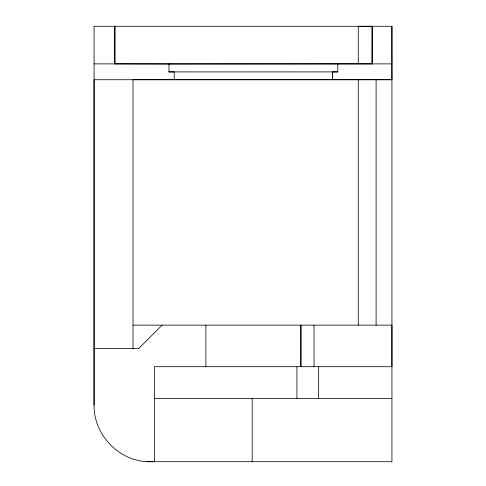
<?xml version="1.0" encoding="UTF-8"?>
<svg xmlns="http://www.w3.org/2000/svg" width="486" height="486" viewBox="0 0 486 486"><rect width="100%" height="100%" fill="white"/><g stroke="black" fill="none" stroke-linecap="round" stroke-linejoin="round"><path stroke-width="0.73" d="M94.065 405.172L94.065 26.28L391.935 26.28L391.935 461.7L146.711 461.682C117.922 460.157 93.555 433.998 94.065 405.172L94.065 79.722L391.935 79.722L391.904 26.274M114.872 63.879L114.872 26.274L114.848 63.885L168.994 63.988L168.97 71.904L174.249 71.904L174.225 79.716M296.934 398.368L296.934 366.699M314.035 366.693L314.035 325.134M318.646 398.368L318.646 366.699M332.558 71.91L332.558 79.716L332.558 71.91L337.819 71.904L337.819 63.982M358.285 63.885L358.291 26.329L372.142 26.28L372.142 63.885L168.97 63.988M372.106 63.879L372.142 26.28M162.105 325.134L138.601 348.644L94.065 348.644M337.819 71.904L168.721 71.91M133 348.644L132.994 79.722L391.935 79.722M94.084 63.885L391.898 63.879M133 325.134L391.935 325.134L391.935 366.699L154.433 366.699L154.433 461.7L146.711 461.682M154.433 398.368L391.935 398.368M376.097 79.771L376.103 325.134M358.285 79.771L358.291 325.134M252.173 398.368L252.173 461.7M205.894 325.134L205.894 366.699M300.895 325.128L300.895 366.693L300.895 325.134"/></g></svg>
